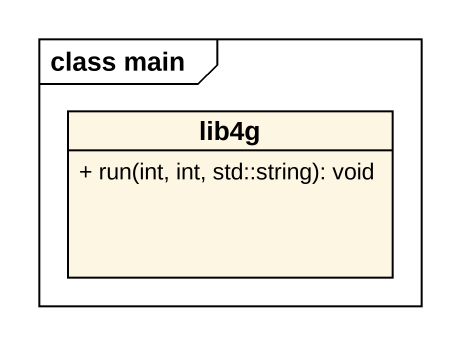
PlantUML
@startuml
mainframe class main
hide circle
hide empty members
skinparam classAttributeIconSize 0
class lib4g {
  + run(int, int, std::string): void
}
@enduml
